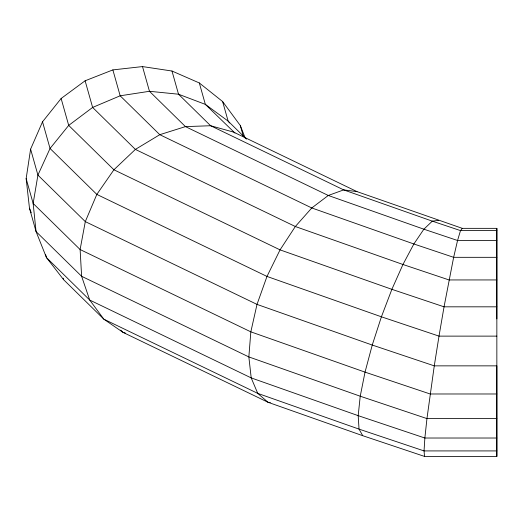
<?xml version="1.0" encoding="UTF-8"?>
<svg xmlns="http://www.w3.org/2000/svg" width="523" height="523" viewBox="0 0 523 523"><rect width="100%" height="100%" fill="white"/><g stroke="black" fill="none" stroke-linecap="round" stroke-linejoin="round"><path stroke-width="0.78" d="M30.602 149.127L26.15 178.605L29.484 208.232L36.061 231.578L46.455 257.584L63.623 279.7L103.848 319.187L123.062 332.399L267.998 402.272L362.727 435.692L424.539 456.422L496.85 456.422L496.85 365.858L434.273 365.858L372.252 345.049L257.015 304.393L85.301 221.615L37.918 175.1L30.602 149.127L42.526 121.8L61.126 98.494L85.118 80.79L112.87 69.905L142.504 66.578L171.982 71.023L199.309 82.954L222.615 101.547L240.312 125.54L245.313 138.294M496.85 318.912L496.85 228.348L462.286 228.348L357 191.614L233.604 132.123L210.625 125.736L185.449 126.612L159.783 134.686L135.385 149.408L113.909 169.779L96.827 194.406L85.301 221.615L80.111 249.543L81.621 276.301L89.714 300.052L103.848 319.187L257.734 393.374L359.04 429.115L424.042 450.918L496.85 450.918M462.286 228.348L460.502 230.61L457.553 240.495L453.644 257.323L444.047 306.824L439.006 336.126L434.273 365.858L426.951 418.596L424.866 438.019L424.042 450.918L424.539 456.422M438.575 220.392L432.305 221.151L343.703 189.895L210.625 125.736L178.52 94.218L171.982 71.023M496.85 230.61L460.502 230.61L432.305 221.151L423.878 229.198L413.863 243.98L402.952 264.488L391.884 289.33L381.411 316.807L372.252 345.049L365.028 372.134L360.229 396.218L358.19 415.654L359.04 429.115L362.727 435.692M496.85 240.495L457.553 240.495L423.878 229.198L328.281 195.471L185.449 126.612L149.467 91.29L142.504 66.578M496.85 257.323L453.644 257.323L413.863 243.98L311.78 207.958L159.783 134.686L120.166 95.794L112.87 69.905M496.85 279.942L449.035 279.942L402.952 264.488L295.332 226.518L135.385 149.408L92.623 107.431L85.118 80.79M496.85 306.824L444.047 306.824L391.884 289.33L280.053 249.87L113.909 169.779L68.703 125.396L61.126 98.494M496.85 336.126L439.006 336.126L381.411 316.807L266.985 276.432L96.827 194.406L50.045 148.48L42.526 121.8M496.85 393.982L430.161 393.982L365.028 372.134L250.831 331.844L80.111 249.543L33.145 203.44L26.15 178.605M496.85 418.596L426.951 418.596L360.229 396.218L248.85 356.921L81.621 276.301L36.061 231.578L33.145 203.44L37.918 175.1L50.045 148.48L68.703 125.396L92.623 107.431L120.166 95.794L149.467 91.29L178.52 94.218L205.349 104.384L228.12 121.094L246.496 139.131M496.85 438.019L424.866 438.019L358.19 415.654L251.203 377.907L89.714 300.052L46.455 257.584L45.586 254.498M357 191.614L343.703 189.895L328.281 195.471L311.78 207.958L295.332 226.518L280.053 249.87L266.985 276.432L257.015 304.393L250.831 331.844L248.85 356.921L251.203 377.907L257.734 393.374L267.998 402.272L270.345 402.573M125.357 333.033L123.062 332.399L120.735 330.111M234.925 133.032L205.349 104.384L199.309 82.954M229.59 122.983L228.12 121.094L222.615 101.547M29.484 208.232L31.249 212.737M240.312 125.54L243.345 136.294M63.198 278.184L63.623 279.7M496.85 228.348L496.85 456.422"/></g></svg>
